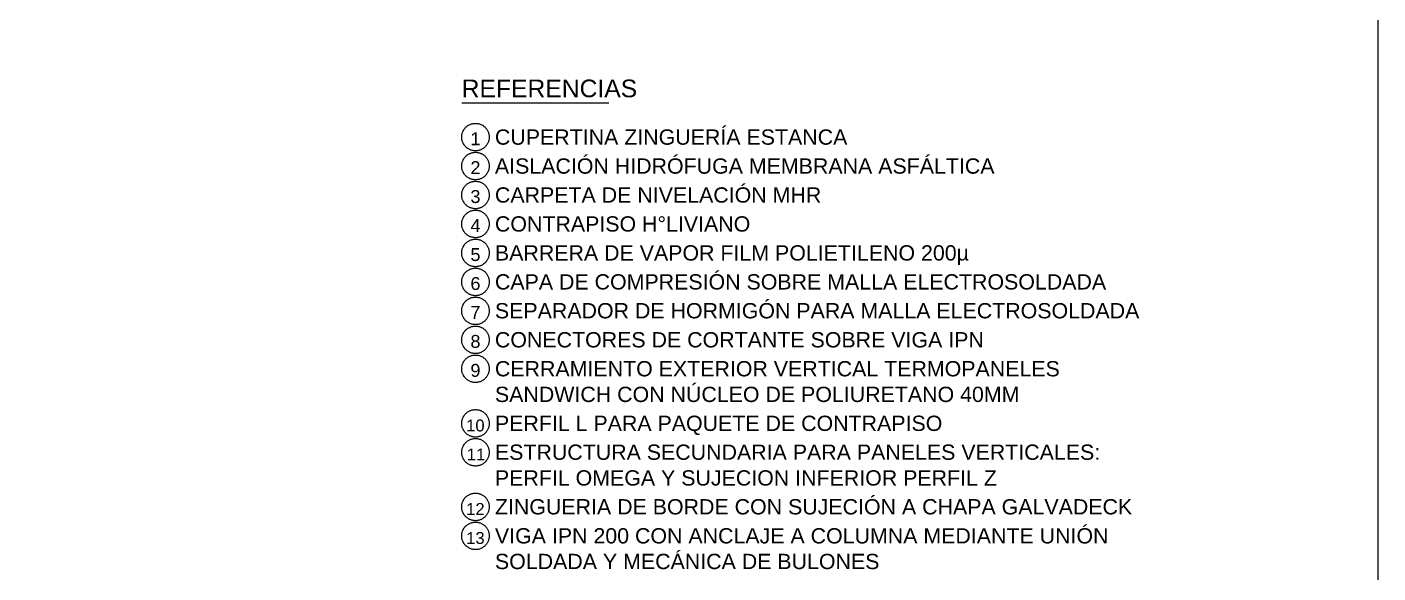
# Model space of a CAD drawing. Header units: millimetres. Extents: x 0 to 297, y 0 to 420.
# Drawn here: x 154.7 to 297, y 162.9 to 220.4 of the extents above; entities that cross this region are included whole.
import ezdxf

# ---------------------------------------------------------------- set-up
doc = ezdxf.new("R2010")
doc.units = ezdxf.units.MM
for name, color, linetype in [('0-MARCO-A3', 8, 'Continuous'), ('1-CORTE-LINEAS', 7, 'Continuous'), ('3-REFERENCIAS', 7, 'Continuous')]:
    doc.layers.add(name, color=color, linetype=linetype)
doc.styles.add('ARIAL', font='arial.ttf')

msp = doc.modelspace()

# ---------------------------------------------------------------- linework, layer by layer
at = {"layer": '0-MARCO-A3', "lineweight": 0}
msp.add_lwpolyline([(0, 420), (297, 420), (297, 0), (0, 0)], close=True, dxfattribs=at)
at = {"layer": '1-CORTE-LINEAS', "color": 7, "lineweight": 15}
msp.add_line((200.5, 212.4), (216, 212.4), dxfattribs=at)
for points in [[(203.4, 208.8), (203.4, 208.73), (203.39, 208.66), (203.38, 208.59), (203.37, 208.52), (203.36, 208.45), (203.34, 208.38), (203.31, 208.31), (203.29, 208.25), (203.26, 208.18), (203.23, 208.12), (203.19, 208.06), (203.15, 208), (203.11, 207.94), (203.07, 207.88), (203.02, 207.83), (202.97, 207.78), (202.92, 207.73), (202.87, 207.68), (202.81, 207.64), (202.75, 207.6), (202.69, 207.56), (202.63, 207.52), (202.57, 207.49), (202.5, 207.46), (202.44, 207.44), (202.37, 207.41), (202.3, 207.39), (202.23, 207.38), (202.16, 207.37), (202.09, 207.36), (202.02, 207.35), (201.95, 207.35), (201.88, 207.35), (201.81, 207.36), (201.74, 207.37), (201.67, 207.38), (201.6, 207.39), (201.53, 207.41), (201.46, 207.44), (201.39, 207.46), (201.33, 207.49), (201.27, 207.52), (201.2, 207.56), (201.14, 207.6), (201.09, 207.64), (201.03, 207.68), (200.98, 207.73), (200.92, 207.78), (200.87, 207.83), (200.83, 207.88), (200.78, 207.94), (200.74, 208), (200.71, 208.06), (200.67, 208.12), (200.64, 208.18), (200.61, 208.25), (200.58, 208.31), (200.56, 208.38), (200.54, 208.45), (200.53, 208.52), (200.51, 208.59), (200.51, 208.66), (200.5, 208.73), (200.5, 208.8), (200.5, 208.87), (200.51, 208.94), (200.51, 209.01), (200.53, 209.08), (200.54, 209.15), (200.56, 209.22), (200.58, 209.29), (200.61, 209.36), (200.64, 209.42), (200.67, 209.49), (200.71, 209.55), (200.74, 209.61), (200.78, 209.67), (200.83, 209.72), (200.87, 209.78), (200.92, 209.83), (200.98, 209.88), (201.03, 209.92), (201.09, 209.97), (201.14, 210.01), (201.2, 210.05), (201.27, 210.08), (201.33, 210.11), (201.39, 210.14), (201.46, 210.17), (201.53, 210.19), (201.6, 210.21), (201.67, 210.22), (201.74, 210.24), (201.81, 210.24), (201.88, 210.25), (201.95, 210.25), (202.02, 210.25), (202.09, 210.24), (202.16, 210.24), (202.23, 210.22), (202.3, 210.21), (202.37, 210.19), (202.44, 210.17), (202.5, 210.14), (202.57, 210.11), (202.63, 210.08), (202.69, 210.05), (202.75, 210.01), (202.81, 209.97), (202.87, 209.92), (202.92, 209.88), (202.97, 209.83), (203.02, 209.78), (203.07, 209.72), (203.11, 209.67), (203.15, 209.61), (203.19, 209.55), (203.23, 209.49), (203.26, 209.42), (203.29, 209.36), (203.31, 209.29), (203.34, 209.22), (203.36, 209.15), (203.37, 209.08), (203.38, 209.01), (203.39, 208.94), (203.4, 208.87), (203.4, 208.8)], [(203.4, 205.75), (203.4, 205.68), (203.39, 205.61), (203.38, 205.54), (203.37, 205.47), (203.36, 205.4), (203.34, 205.33), (203.31, 205.26), (203.29, 205.2), (203.26, 205.13), (203.23, 205.07), (203.19, 205.01), (203.15, 204.95), (203.11, 204.89), (203.07, 204.83), (203.02, 204.78), (202.97, 204.73), (202.92, 204.68), (202.87, 204.63), (202.81, 204.59), (202.75, 204.55), (202.69, 204.51), (202.63, 204.47), (202.57, 204.44), (202.5, 204.41), (202.44, 204.39), (202.37, 204.36), (202.3, 204.34), (202.23, 204.33), (202.16, 204.32), (202.09, 204.31), (202.02, 204.3), (201.95, 204.3), (201.88, 204.3), (201.81, 204.31), (201.74, 204.32), (201.67, 204.33), (201.6, 204.34), (201.53, 204.36), (201.46, 204.39), (201.39, 204.41), (201.33, 204.44), (201.27, 204.47), (201.2, 204.51), (201.14, 204.55), (201.09, 204.59), (201.03, 204.63), (200.98, 204.68), (200.92, 204.73), (200.87, 204.78), (200.83, 204.83), (200.78, 204.89), (200.74, 204.95), (200.71, 205.01), (200.67, 205.07), (200.64, 205.13), (200.61, 205.2), (200.58, 205.26), (200.56, 205.33), (200.54, 205.4), (200.53, 205.47), (200.51, 205.54), (200.51, 205.61), (200.5, 205.68), (200.5, 205.75), (200.5, 205.82), (200.51, 205.89), (200.51, 205.96), (200.53, 206.03), (200.54, 206.1), (200.56, 206.17), (200.58, 206.24), (200.61, 206.31), (200.64, 206.37), (200.67, 206.44), (200.71, 206.5), (200.74, 206.56), (200.78, 206.62), (200.83, 206.67), (200.87, 206.73), (200.92, 206.78), (200.98, 206.83), (201.03, 206.87), (201.09, 206.92), (201.14, 206.96), (201.2, 207), (201.27, 207.03), (201.33, 207.06), (201.39, 207.09), (201.46, 207.12), (201.53, 207.14), (201.6, 207.16), (201.67, 207.17), (201.74, 207.19), (201.81, 207.19), (201.88, 207.2), (201.95, 207.2), (202.02, 207.2), (202.09, 207.19), (202.16, 207.19), (202.23, 207.17), (202.3, 207.16), (202.37, 207.14), (202.44, 207.12), (202.5, 207.09), (202.57, 207.06), (202.63, 207.03), (202.69, 207), (202.75, 206.96), (202.81, 206.92), (202.87, 206.87), (202.92, 206.83), (202.97, 206.78), (203.02, 206.73), (203.07, 206.67), (203.11, 206.62), (203.15, 206.56), (203.19, 206.5), (203.23, 206.44), (203.26, 206.37), (203.29, 206.31), (203.31, 206.24), (203.34, 206.17), (203.36, 206.1), (203.37, 206.03), (203.38, 205.96), (203.39, 205.89), (203.4, 205.82), (203.4, 205.75)], [(203.4, 202.7), (203.4, 202.63), (203.39, 202.56), (203.38, 202.49), (203.37, 202.42), (203.36, 202.35), (203.34, 202.28), (203.31, 202.21), (203.29, 202.15), (203.26, 202.08), (203.23, 202.02), (203.19, 201.96), (203.15, 201.9), (203.11, 201.84), (203.07, 201.78), (203.02, 201.73), (202.97, 201.68), (202.92, 201.63), (202.87, 201.58), (202.81, 201.54), (202.75, 201.5), (202.69, 201.46), (202.63, 201.42), (202.57, 201.39), (202.5, 201.36), (202.44, 201.34), (202.37, 201.31), (202.3, 201.3), (202.23, 201.28), (202.16, 201.27), (202.09, 201.26), (202.02, 201.25), (201.95, 201.25), (201.88, 201.25), (201.81, 201.26), (201.74, 201.27), (201.67, 201.28), (201.6, 201.3), (201.53, 201.31), (201.46, 201.34), (201.39, 201.36), (201.33, 201.39), (201.27, 201.42), (201.2, 201.46), (201.14, 201.5), (201.09, 201.54), (201.03, 201.58), (200.98, 201.63), (200.92, 201.68), (200.87, 201.73), (200.83, 201.78), (200.78, 201.84), (200.74, 201.9), (200.71, 201.96), (200.67, 202.02), (200.64, 202.08), (200.61, 202.15), (200.58, 202.21), (200.56, 202.28), (200.54, 202.35), (200.53, 202.42), (200.51, 202.49), (200.51, 202.56), (200.5, 202.63), (200.5, 202.7), (200.5, 202.77), (200.51, 202.84), (200.51, 202.91), (200.53, 202.98), (200.54, 203.05), (200.56, 203.12), (200.58, 203.19), (200.61, 203.26), (200.64, 203.32), (200.67, 203.39), (200.71, 203.45), (200.74, 203.51), (200.78, 203.57), (200.83, 203.62), (200.87, 203.68), (200.92, 203.73), (200.98, 203.78), (201.03, 203.82), (201.09, 203.87), (201.14, 203.91), (201.2, 203.95), (201.27, 203.98), (201.33, 204.01), (201.39, 204.04), (201.46, 204.07), (201.53, 204.09), (201.6, 204.11), (201.67, 204.12), (201.74, 204.14), (201.81, 204.14), (201.88, 204.15), (201.95, 204.15), (202.02, 204.15), (202.09, 204.14), (202.16, 204.14), (202.23, 204.12), (202.3, 204.11), (202.37, 204.09), (202.44, 204.07), (202.5, 204.04), (202.57, 204.01), (202.63, 203.98), (202.69, 203.95), (202.75, 203.91), (202.81, 203.87), (202.87, 203.82), (202.92, 203.78), (202.97, 203.73), (203.02, 203.68), (203.07, 203.62), (203.11, 203.57), (203.15, 203.51), (203.19, 203.45), (203.23, 203.39), (203.26, 203.32), (203.29, 203.26), (203.31, 203.19), (203.34, 203.12), (203.36, 203.05), (203.37, 202.98), (203.38, 202.91), (203.39, 202.84), (203.4, 202.77), (203.4, 202.7)], [(203.4, 199.65), (203.4, 199.58), (203.39, 199.51), (203.38, 199.44), (203.37, 199.37), (203.36, 199.3), (203.34, 199.23), (203.31, 199.16), (203.29, 199.1), (203.26, 199.03), (203.23, 198.97), (203.19, 198.91), (203.15, 198.85), (203.11, 198.79), (203.07, 198.73), (203.02, 198.68), (202.97, 198.63), (202.92, 198.58), (202.87, 198.53), (202.81, 198.49), (202.75, 198.45), (202.69, 198.41), (202.63, 198.37), (202.57, 198.34), (202.5, 198.31), (202.44, 198.29), (202.37, 198.26), (202.3, 198.25), (202.23, 198.23), (202.16, 198.22), (202.09, 198.21), (202.02, 198.2), (201.95, 198.2), (201.88, 198.2), (201.81, 198.21), (201.74, 198.22), (201.67, 198.23), (201.6, 198.25), (201.53, 198.26), (201.46, 198.29), (201.39, 198.31), (201.33, 198.34), (201.27, 198.37), (201.2, 198.41), (201.14, 198.45), (201.09, 198.49), (201.03, 198.53), (200.98, 198.58), (200.92, 198.63), (200.87, 198.68), (200.83, 198.73), (200.78, 198.79), (200.74, 198.85), (200.71, 198.91), (200.67, 198.97), (200.64, 199.03), (200.61, 199.1), (200.58, 199.16), (200.56, 199.23), (200.54, 199.3), (200.53, 199.37), (200.51, 199.44), (200.51, 199.51), (200.5, 199.58), (200.5, 199.65), (200.5, 199.72), (200.51, 199.79), (200.51, 199.86), (200.53, 199.93), (200.54, 200), (200.56, 200.07), (200.58, 200.14), (200.61, 200.21), (200.64, 200.27), (200.67, 200.34), (200.71, 200.4), (200.74, 200.46), (200.78, 200.52), (200.83, 200.57), (200.87, 200.63), (200.92, 200.68), (200.98, 200.73), (201.03, 200.77), (201.09, 200.82), (201.14, 200.86), (201.2, 200.9), (201.27, 200.93), (201.33, 200.96), (201.39, 200.99), (201.46, 201.02), (201.53, 201.04), (201.6, 201.06), (201.67, 201.07), (201.74, 201.09), (201.81, 201.09), (201.88, 201.1), (201.95, 201.1), (202.02, 201.1), (202.09, 201.09), (202.16, 201.09), (202.23, 201.07), (202.3, 201.06), (202.37, 201.04), (202.44, 201.02), (202.5, 200.99), (202.57, 200.96), (202.63, 200.93), (202.69, 200.9), (202.75, 200.86), (202.81, 200.82), (202.87, 200.77), (202.92, 200.73), (202.97, 200.68), (203.02, 200.63), (203.07, 200.57), (203.11, 200.52), (203.15, 200.46), (203.19, 200.4), (203.23, 200.34), (203.26, 200.27), (203.29, 200.21), (203.31, 200.14), (203.34, 200.07), (203.36, 200), (203.37, 199.93), (203.38, 199.86), (203.39, 199.79), (203.4, 199.72), (203.4, 199.65)], [(203.4, 196.6), (203.4, 196.53), (203.39, 196.46), (203.38, 196.39), (203.37, 196.32), (203.36, 196.25), (203.34, 196.18), (203.31, 196.11), (203.29, 196.05), (203.26, 195.98), (203.23, 195.92), (203.19, 195.86), (203.15, 195.8), (203.11, 195.74), (203.07, 195.68), (203.02, 195.63), (202.97, 195.58), (202.92, 195.53), (202.87, 195.48), (202.81, 195.44), (202.75, 195.4), (202.69, 195.36), (202.63, 195.32), (202.57, 195.29), (202.5, 195.26), (202.44, 195.24), (202.37, 195.21), (202.3, 195.2), (202.23, 195.18), (202.16, 195.17), (202.09, 195.16), (202.02, 195.15), (201.95, 195.15), (201.88, 195.15), (201.81, 195.16), (201.74, 195.17), (201.67, 195.18), (201.6, 195.2), (201.53, 195.21), (201.46, 195.24), (201.39, 195.26), (201.33, 195.29), (201.27, 195.32), (201.2, 195.36), (201.14, 195.4), (201.09, 195.44), (201.03, 195.48), (200.98, 195.53), (200.92, 195.58), (200.87, 195.63), (200.83, 195.68), (200.78, 195.74), (200.74, 195.8), (200.71, 195.86), (200.67, 195.92), (200.64, 195.98), (200.61, 196.05), (200.58, 196.11), (200.56, 196.18), (200.54, 196.25), (200.53, 196.32), (200.51, 196.39), (200.51, 196.46), (200.5, 196.53), (200.5, 196.6), (200.5, 196.67), (200.51, 196.74), (200.51, 196.81), (200.53, 196.88), (200.54, 196.95), (200.56, 197.02), (200.58, 197.09), (200.61, 197.16), (200.64, 197.22), (200.67, 197.29), (200.71, 197.35), (200.74, 197.41), (200.78, 197.47), (200.83, 197.52), (200.87, 197.58), (200.92, 197.63), (200.98, 197.68), (201.03, 197.72), (201.09, 197.77), (201.14, 197.81), (201.2, 197.85), (201.27, 197.88), (201.33, 197.91), (201.39, 197.94), (201.46, 197.97), (201.53, 197.99), (201.6, 198.01), (201.67, 198.02), (201.74, 198.04), (201.81, 198.04), (201.88, 198.05), (201.95, 198.05), (202.02, 198.05), (202.09, 198.04), (202.16, 198.04), (202.23, 198.02), (202.3, 198.01), (202.37, 197.99), (202.44, 197.97), (202.5, 197.94), (202.57, 197.91), (202.63, 197.88), (202.69, 197.85), (202.75, 197.81), (202.81, 197.77), (202.87, 197.72), (202.92, 197.68), (202.97, 197.63), (203.02, 197.58), (203.07, 197.52), (203.11, 197.47), (203.15, 197.41), (203.19, 197.35), (203.23, 197.29), (203.26, 197.22), (203.29, 197.16), (203.31, 197.09), (203.34, 197.02), (203.36, 196.95), (203.37, 196.88), (203.38, 196.81), (203.39, 196.74), (203.4, 196.67), (203.4, 196.6)], [(203.4, 193.55), (203.4, 193.48), (203.39, 193.41), (203.38, 193.34), (203.37, 193.27), (203.36, 193.2), (203.34, 193.13), (203.31, 193.06), (203.29, 193), (203.26, 192.93), (203.23, 192.87), (203.19, 192.81), (203.15, 192.75), (203.11, 192.69), (203.07, 192.63), (203.02, 192.58), (202.97, 192.53), (202.92, 192.48), (202.87, 192.43), (202.81, 192.39), (202.75, 192.35), (202.69, 192.31), (202.63, 192.27), (202.57, 192.24), (202.5, 192.21), (202.44, 192.19), (202.37, 192.16), (202.3, 192.15), (202.23, 192.13), (202.16, 192.12), (202.09, 192.11), (202.02, 192.1), (201.95, 192.1), (201.88, 192.1), (201.81, 192.11), (201.74, 192.12), (201.67, 192.13), (201.6, 192.15), (201.53, 192.16), (201.46, 192.19), (201.39, 192.21), (201.33, 192.24), (201.27, 192.27), (201.2, 192.31), (201.14, 192.35), (201.09, 192.39), (201.03, 192.43), (200.98, 192.48), (200.92, 192.53), (200.87, 192.58), (200.83, 192.63), (200.78, 192.69), (200.74, 192.75), (200.71, 192.81), (200.67, 192.87), (200.64, 192.93), (200.61, 193), (200.58, 193.06), (200.56, 193.13), (200.54, 193.2), (200.53, 193.27), (200.51, 193.34), (200.51, 193.41), (200.5, 193.48), (200.5, 193.55), (200.5, 193.62), (200.51, 193.69), (200.51, 193.76), (200.53, 193.83), (200.54, 193.9), (200.56, 193.97), (200.58, 194.04), (200.61, 194.11), (200.64, 194.17), (200.67, 194.24), (200.71, 194.3), (200.74, 194.36), (200.78, 194.42), (200.83, 194.47), (200.87, 194.53), (200.92, 194.58), (200.98, 194.63), (201.03, 194.67), (201.09, 194.72), (201.14, 194.76), (201.2, 194.8), (201.27, 194.83), (201.33, 194.86), (201.39, 194.89), (201.46, 194.92), (201.53, 194.94), (201.6, 194.96), (201.67, 194.97), (201.74, 194.99), (201.81, 194.99), (201.88, 195), (201.95, 195), (202.02, 195), (202.09, 194.99), (202.16, 194.99), (202.23, 194.97), (202.3, 194.96), (202.37, 194.94), (202.44, 194.92), (202.5, 194.89), (202.57, 194.86), (202.63, 194.83), (202.69, 194.8), (202.75, 194.76), (202.81, 194.72), (202.87, 194.67), (202.92, 194.63), (202.97, 194.58), (203.02, 194.53), (203.07, 194.47), (203.11, 194.42), (203.15, 194.36), (203.19, 194.3), (203.23, 194.24), (203.26, 194.17), (203.29, 194.11), (203.31, 194.04), (203.34, 193.97), (203.36, 193.9), (203.37, 193.83), (203.38, 193.76), (203.39, 193.69), (203.4, 193.62), (203.4, 193.55)], [(203.4, 190.5), (203.4, 190.43), (203.39, 190.36), (203.38, 190.29), (203.37, 190.22), (203.36, 190.15), (203.34, 190.08), (203.31, 190.01), (203.29, 189.95), (203.26, 189.88), (203.23, 189.82), (203.19, 189.76), (203.15, 189.7), (203.11, 189.64), (203.07, 189.58), (203.02, 189.53), (202.97, 189.48), (202.92, 189.43), (202.87, 189.38), (202.81, 189.34), (202.75, 189.3), (202.69, 189.26), (202.63, 189.22), (202.57, 189.19), (202.5, 189.16), (202.44, 189.14), (202.37, 189.11), (202.3, 189.1), (202.23, 189.08), (202.16, 189.07), (202.09, 189.06), (202.02, 189.05), (201.95, 189.05), (201.88, 189.05), (201.81, 189.06), (201.74, 189.07), (201.67, 189.08), (201.6, 189.1), (201.53, 189.11), (201.46, 189.14), (201.39, 189.16), (201.33, 189.19), (201.27, 189.22), (201.2, 189.26), (201.14, 189.3), (201.09, 189.34), (201.03, 189.38), (200.98, 189.43), (200.92, 189.48), (200.87, 189.53), (200.83, 189.58), (200.78, 189.64), (200.74, 189.7), (200.71, 189.76), (200.67, 189.82), (200.64, 189.88), (200.61, 189.95), (200.58, 190.01), (200.56, 190.08), (200.54, 190.15), (200.53, 190.22), (200.51, 190.29), (200.51, 190.36), (200.5, 190.43), (200.5, 190.5), (200.5, 190.57), (200.51, 190.64), (200.51, 190.71), (200.53, 190.78), (200.54, 190.85), (200.56, 190.92), (200.58, 190.99), (200.61, 191.06), (200.64, 191.12), (200.67, 191.19), (200.71, 191.25), (200.74, 191.31), (200.78, 191.37), (200.83, 191.42), (200.87, 191.48), (200.92, 191.53), (200.98, 191.58), (201.03, 191.62), (201.09, 191.67), (201.14, 191.71), (201.2, 191.75), (201.27, 191.78), (201.33, 191.81), (201.39, 191.84), (201.46, 191.87), (201.53, 191.89), (201.6, 191.91), (201.67, 191.92), (201.74, 191.94), (201.81, 191.94), (201.88, 191.95), (201.95, 191.95), (202.02, 191.95), (202.09, 191.94), (202.16, 191.94), (202.23, 191.92), (202.3, 191.91), (202.37, 191.89), (202.44, 191.87), (202.5, 191.84), (202.57, 191.81), (202.63, 191.78), (202.69, 191.75), (202.75, 191.71), (202.81, 191.67), (202.87, 191.62), (202.92, 191.58), (202.97, 191.53), (203.02, 191.48), (203.07, 191.42), (203.11, 191.37), (203.15, 191.31), (203.19, 191.25), (203.23, 191.19), (203.26, 191.12), (203.29, 191.06), (203.31, 190.99), (203.34, 190.92), (203.36, 190.85), (203.37, 190.78), (203.38, 190.71), (203.39, 190.64), (203.4, 190.57), (203.4, 190.5)], [(203.4, 187.45), (203.4, 187.38), (203.39, 187.31), (203.38, 187.24), (203.37, 187.17), (203.36, 187.1), (203.34, 187.03), (203.31, 186.96), (203.29, 186.9), (203.26, 186.83), (203.23, 186.77), (203.19, 186.71), (203.15, 186.65), (203.11, 186.59), (203.07, 186.53), (203.02, 186.48), (202.97, 186.43), (202.92, 186.38), (202.87, 186.33), (202.81, 186.29), (202.75, 186.25), (202.69, 186.21), (202.63, 186.17), (202.57, 186.14), (202.5, 186.11), (202.44, 186.09), (202.37, 186.06), (202.3, 186.05), (202.23, 186.03), (202.16, 186.02), (202.09, 186.01), (202.02, 186), (201.95, 186), (201.88, 186), (201.81, 186.01), (201.74, 186.02), (201.67, 186.03), (201.6, 186.05), (201.53, 186.06), (201.46, 186.09), (201.39, 186.11), (201.33, 186.14), (201.27, 186.17), (201.2, 186.21), (201.14, 186.25), (201.09, 186.29), (201.03, 186.33), (200.98, 186.38), (200.92, 186.43), (200.87, 186.48), (200.83, 186.53), (200.78, 186.59), (200.74, 186.65), (200.71, 186.71), (200.67, 186.77), (200.64, 186.83), (200.61, 186.9), (200.58, 186.96), (200.56, 187.03), (200.54, 187.1), (200.53, 187.17), (200.51, 187.24), (200.51, 187.31), (200.5, 187.38), (200.5, 187.45), (200.5, 187.52), (200.51, 187.59), (200.51, 187.66), (200.53, 187.73), (200.54, 187.8), (200.56, 187.87), (200.58, 187.94), (200.61, 188.01), (200.64, 188.07), (200.67, 188.14), (200.71, 188.2), (200.74, 188.26), (200.78, 188.32), (200.83, 188.37), (200.87, 188.43), (200.92, 188.48), (200.98, 188.53), (201.03, 188.57), (201.09, 188.62), (201.14, 188.66), (201.2, 188.7), (201.27, 188.73), (201.33, 188.76), (201.39, 188.79), (201.46, 188.82), (201.53, 188.84), (201.6, 188.86), (201.67, 188.87), (201.74, 188.89), (201.81, 188.89), (201.88, 188.9), (201.95, 188.9), (202.02, 188.9), (202.09, 188.89), (202.16, 188.89), (202.23, 188.87), (202.3, 188.86), (202.37, 188.84), (202.44, 188.82), (202.5, 188.79), (202.57, 188.76), (202.63, 188.73), (202.69, 188.7), (202.75, 188.66), (202.81, 188.62), (202.87, 188.57), (202.92, 188.53), (202.97, 188.48), (203.02, 188.43), (203.07, 188.37), (203.11, 188.32), (203.15, 188.26), (203.19, 188.2), (203.23, 188.14), (203.26, 188.07), (203.29, 188.01), (203.31, 187.94), (203.34, 187.87), (203.36, 187.8), (203.37, 187.73), (203.38, 187.66), (203.39, 187.59), (203.4, 187.52), (203.4, 187.45)], [(203.4, 184.4), (203.4, 184.33), (203.39, 184.26), (203.38, 184.19), (203.37, 184.12), (203.36, 184.05), (203.34, 183.98), (203.31, 183.91), (203.29, 183.85), (203.26, 183.78), (203.23, 183.72), (203.19, 183.66), (203.15, 183.6), (203.11, 183.54), (203.07, 183.48), (203.02, 183.43), (202.97, 183.38), (202.92, 183.33), (202.87, 183.28), (202.81, 183.24), (202.75, 183.2), (202.69, 183.16), (202.63, 183.12), (202.57, 183.09), (202.5, 183.06), (202.44, 183.04), (202.37, 183.01), (202.3, 183), (202.23, 182.98), (202.16, 182.97), (202.09, 182.96), (202.02, 182.95), (201.95, 182.95), (201.88, 182.95), (201.81, 182.96), (201.74, 182.97), (201.67, 182.98), (201.6, 183), (201.53, 183.01), (201.46, 183.04), (201.39, 183.06), (201.33, 183.09), (201.27, 183.12), (201.2, 183.16), (201.14, 183.2), (201.09, 183.24), (201.03, 183.28), (200.98, 183.33), (200.92, 183.38), (200.87, 183.43), (200.83, 183.48), (200.78, 183.54), (200.74, 183.6), (200.71, 183.66), (200.67, 183.72), (200.64, 183.78), (200.61, 183.85), (200.58, 183.91), (200.56, 183.98), (200.54, 184.05), (200.53, 184.12), (200.51, 184.19), (200.51, 184.26), (200.5, 184.33), (200.5, 184.4), (200.5, 184.47), (200.51, 184.54), (200.51, 184.61), (200.53, 184.68), (200.54, 184.75), (200.56, 184.82), (200.58, 184.89), (200.61, 184.96), (200.64, 185.02), (200.67, 185.09), (200.71, 185.15), (200.74, 185.21), (200.78, 185.27), (200.83, 185.32), (200.87, 185.38), (200.92, 185.43), (200.98, 185.48), (201.03, 185.52), (201.09, 185.57), (201.14, 185.61), (201.2, 185.65), (201.27, 185.68), (201.33, 185.71), (201.39, 185.74), (201.46, 185.77), (201.53, 185.79), (201.6, 185.81), (201.67, 185.82), (201.74, 185.84), (201.81, 185.84), (201.88, 185.85), (201.95, 185.85), (202.02, 185.85), (202.09, 185.84), (202.16, 185.84), (202.23, 185.82), (202.3, 185.81), (202.37, 185.79), (202.44, 185.77), (202.5, 185.74), (202.57, 185.71), (202.63, 185.68), (202.69, 185.65), (202.75, 185.61), (202.81, 185.57), (202.87, 185.52), (202.92, 185.48), (202.97, 185.43), (203.02, 185.38), (203.07, 185.32), (203.11, 185.27), (203.15, 185.21), (203.19, 185.15), (203.23, 185.09), (203.26, 185.02), (203.29, 184.96), (203.31, 184.89), (203.34, 184.82), (203.36, 184.75), (203.37, 184.68), (203.38, 184.61), (203.39, 184.54), (203.4, 184.47), (203.4, 184.4)], [(203.4, 178.65), (203.4, 178.58), (203.39, 178.51), (203.38, 178.44), (203.37, 178.37), (203.36, 178.3), (203.34, 178.23), (203.31, 178.16), (203.29, 178.1), (203.26, 178.03), (203.23, 177.97), (203.19, 177.91), (203.15, 177.85), (203.11, 177.79), (203.07, 177.73), (203.02, 177.68), (202.97, 177.63), (202.92, 177.58), (202.87, 177.53), (202.81, 177.49), (202.75, 177.45), (202.69, 177.41), (202.63, 177.37), (202.57, 177.34), (202.5, 177.31), (202.44, 177.29), (202.37, 177.26), (202.3, 177.25), (202.23, 177.23), (202.16, 177.22), (202.09, 177.21), (202.02, 177.2), (201.95, 177.2), (201.88, 177.2), (201.81, 177.21), (201.74, 177.22), (201.67, 177.23), (201.6, 177.25), (201.53, 177.26), (201.46, 177.29), (201.39, 177.31), (201.33, 177.34), (201.27, 177.37), (201.2, 177.41), (201.14, 177.45), (201.09, 177.49), (201.03, 177.53), (200.98, 177.58), (200.92, 177.63), (200.87, 177.68), (200.83, 177.73), (200.78, 177.79), (200.74, 177.85), (200.71, 177.91), (200.67, 177.97), (200.64, 178.03), (200.61, 178.1), (200.58, 178.16), (200.56, 178.23), (200.54, 178.3), (200.53, 178.37), (200.51, 178.44), (200.51, 178.51), (200.5, 178.58), (200.5, 178.65), (200.5, 178.72), (200.51, 178.79), (200.51, 178.86), (200.53, 178.93), (200.54, 179), (200.56, 179.07), (200.58, 179.14), (200.61, 179.21), (200.64, 179.27), (200.67, 179.34), (200.71, 179.4), (200.74, 179.46), (200.78, 179.52), (200.83, 179.57), (200.87, 179.63), (200.92, 179.68), (200.98, 179.73), (201.03, 179.77), (201.09, 179.82), (201.14, 179.86), (201.2, 179.9), (201.27, 179.93), (201.33, 179.96), (201.39, 179.99), (201.46, 180.02), (201.53, 180.04), (201.6, 180.06), (201.67, 180.07), (201.74, 180.09), (201.81, 180.09), (201.88, 180.1), (201.95, 180.1), (202.02, 180.1), (202.09, 180.09), (202.16, 180.09), (202.23, 180.07), (202.3, 180.06), (202.37, 180.04), (202.44, 180.02), (202.5, 179.99), (202.57, 179.96), (202.63, 179.93), (202.69, 179.9), (202.75, 179.86), (202.81, 179.82), (202.87, 179.77), (202.92, 179.73), (202.97, 179.68), (203.02, 179.63), (203.07, 179.57), (203.11, 179.52), (203.15, 179.46), (203.19, 179.4), (203.23, 179.34), (203.26, 179.27), (203.29, 179.21), (203.31, 179.14), (203.34, 179.07), (203.36, 179), (203.37, 178.93), (203.38, 178.86), (203.39, 178.79), (203.4, 178.72), (203.4, 178.65)], [(203.4, 175.6), (203.4, 175.53), (203.39, 175.46), (203.38, 175.39), (203.37, 175.32), (203.36, 175.25), (203.34, 175.18), (203.31, 175.11), (203.29, 175.05), (203.26, 174.98), (203.23, 174.92), (203.19, 174.86), (203.15, 174.8), (203.11, 174.74), (203.07, 174.68), (203.02, 174.63), (202.97, 174.58), (202.92, 174.53), (202.87, 174.48), (202.81, 174.44), (202.75, 174.4), (202.69, 174.36), (202.63, 174.32), (202.57, 174.29), (202.5, 174.26), (202.44, 174.24), (202.37, 174.21), (202.3, 174.2), (202.23, 174.18), (202.16, 174.17), (202.09, 174.16), (202.02, 174.15), (201.95, 174.15), (201.88, 174.15), (201.81, 174.16), (201.74, 174.17), (201.67, 174.18), (201.6, 174.2), (201.53, 174.21), (201.46, 174.24), (201.39, 174.26), (201.33, 174.29), (201.27, 174.32), (201.2, 174.36), (201.14, 174.4), (201.09, 174.44), (201.03, 174.48), (200.98, 174.53), (200.92, 174.58), (200.87, 174.63), (200.83, 174.68), (200.78, 174.74), (200.74, 174.8), (200.71, 174.86), (200.67, 174.92), (200.64, 174.98), (200.61, 175.05), (200.58, 175.11), (200.56, 175.18), (200.54, 175.25), (200.53, 175.32), (200.51, 175.39), (200.51, 175.46), (200.5, 175.53), (200.5, 175.6), (200.5, 175.67), (200.51, 175.74), (200.51, 175.81), (200.53, 175.88), (200.54, 175.95), (200.56, 176.02), (200.58, 176.09), (200.61, 176.16), (200.64, 176.22), (200.67, 176.29), (200.71, 176.35), (200.74, 176.41), (200.78, 176.47), (200.83, 176.52), (200.87, 176.58), (200.92, 176.63), (200.98, 176.68), (201.03, 176.72), (201.09, 176.77), (201.14, 176.81), (201.2, 176.85), (201.27, 176.88), (201.33, 176.91), (201.39, 176.94), (201.46, 176.97), (201.53, 176.99), (201.6, 177.01), (201.67, 177.02), (201.74, 177.04), (201.81, 177.04), (201.88, 177.05), (201.95, 177.05), (202.02, 177.05), (202.09, 177.04), (202.16, 177.04), (202.23, 177.02), (202.3, 177.01), (202.37, 176.99), (202.44, 176.97), (202.5, 176.94), (202.57, 176.91), (202.63, 176.88), (202.69, 176.85), (202.75, 176.81), (202.81, 176.77), (202.87, 176.72), (202.92, 176.68), (202.97, 176.63), (203.02, 176.58), (203.07, 176.52), (203.11, 176.47), (203.15, 176.41), (203.19, 176.35), (203.23, 176.29), (203.26, 176.22), (203.29, 176.16), (203.31, 176.09), (203.34, 176.02), (203.36, 175.95), (203.37, 175.88), (203.38, 175.81), (203.39, 175.74), (203.4, 175.67), (203.4, 175.6)], [(203.4, 169.85), (203.4, 169.78), (203.39, 169.71), (203.38, 169.64), (203.37, 169.57), (203.36, 169.5), (203.34, 169.43), (203.31, 169.36), (203.29, 169.3), (203.26, 169.23), (203.23, 169.17), (203.19, 169.11), (203.15, 169.05), (203.11, 168.99), (203.07, 168.93), (203.02, 168.88), (202.97, 168.83), (202.92, 168.78), (202.87, 168.73), (202.81, 168.69), (202.75, 168.65), (202.69, 168.61), (202.63, 168.57), (202.57, 168.54), (202.5, 168.51), (202.44, 168.49), (202.37, 168.46), (202.3, 168.45), (202.23, 168.43), (202.16, 168.42), (202.09, 168.41), (202.02, 168.4), (201.95, 168.4), (201.88, 168.4), (201.81, 168.41), (201.74, 168.42), (201.67, 168.43), (201.6, 168.45), (201.53, 168.46), (201.46, 168.49), (201.39, 168.51), (201.33, 168.54), (201.27, 168.57), (201.2, 168.61), (201.14, 168.65), (201.09, 168.69), (201.03, 168.73), (200.98, 168.78), (200.92, 168.83), (200.87, 168.88), (200.83, 168.93), (200.78, 168.99), (200.74, 169.05), (200.71, 169.11), (200.67, 169.17), (200.64, 169.23), (200.61, 169.3), (200.58, 169.36), (200.56, 169.43), (200.54, 169.5), (200.53, 169.57), (200.51, 169.64), (200.51, 169.71), (200.5, 169.78), (200.5, 169.85), (200.5, 169.92), (200.51, 169.99), (200.51, 170.06), (200.53, 170.13), (200.54, 170.2), (200.56, 170.27), (200.58, 170.34), (200.61, 170.41), (200.64, 170.47), (200.67, 170.54), (200.71, 170.6), (200.74, 170.66), (200.78, 170.72), (200.83, 170.77), (200.87, 170.83), (200.92, 170.88), (200.98, 170.93), (201.03, 170.97), (201.09, 171.02), (201.14, 171.06), (201.2, 171.1), (201.27, 171.13), (201.33, 171.16), (201.39, 171.19), (201.46, 171.22), (201.53, 171.24), (201.6, 171.26), (201.67, 171.27), (201.74, 171.29), (201.81, 171.29), (201.88, 171.3), (201.95, 171.3), (202.02, 171.3), (202.09, 171.29), (202.16, 171.29), (202.23, 171.27), (202.3, 171.26), (202.37, 171.24), (202.44, 171.22), (202.5, 171.19), (202.57, 171.16), (202.63, 171.13), (202.69, 171.1), (202.75, 171.06), (202.81, 171.02), (202.87, 170.97), (202.92, 170.93), (202.97, 170.88), (203.02, 170.83), (203.07, 170.77), (203.11, 170.72), (203.15, 170.66), (203.19, 170.6), (203.23, 170.54), (203.26, 170.47), (203.29, 170.41), (203.31, 170.34), (203.34, 170.27), (203.36, 170.2), (203.37, 170.13), (203.38, 170.06), (203.39, 169.99), (203.4, 169.92), (203.4, 169.85)], [(203.4, 166.8), (203.4, 166.73), (203.39, 166.66), (203.38, 166.59), (203.37, 166.52), (203.36, 166.45), (203.34, 166.38), (203.31, 166.31), (203.29, 166.25), (203.26, 166.18), (203.23, 166.12), (203.19, 166.06), (203.15, 166), (203.11, 165.94), (203.07, 165.88), (203.02, 165.83), (202.97, 165.78), (202.92, 165.73), (202.87, 165.68), (202.81, 165.64), (202.75, 165.6), (202.69, 165.56), (202.63, 165.52), (202.57, 165.49), (202.5, 165.46), (202.44, 165.44), (202.37, 165.41), (202.3, 165.4), (202.23, 165.38), (202.16, 165.37), (202.09, 165.36), (202.02, 165.35), (201.95, 165.35), (201.88, 165.35), (201.81, 165.36), (201.74, 165.37), (201.67, 165.38), (201.6, 165.4), (201.53, 165.41), (201.46, 165.44), (201.39, 165.46), (201.33, 165.49), (201.27, 165.52), (201.2, 165.56), (201.14, 165.6), (201.09, 165.64), (201.03, 165.68), (200.98, 165.73), (200.92, 165.78), (200.87, 165.83), (200.83, 165.88), (200.78, 165.94), (200.74, 166), (200.71, 166.06), (200.67, 166.12), (200.64, 166.18), (200.61, 166.25), (200.58, 166.31), (200.56, 166.38), (200.54, 166.45), (200.53, 166.52), (200.51, 166.59), (200.51, 166.66), (200.5, 166.73), (200.5, 166.8), (200.5, 166.87), (200.51, 166.94), (200.51, 167.01), (200.53, 167.08), (200.54, 167.15), (200.56, 167.22), (200.58, 167.29), (200.61, 167.36), (200.64, 167.42), (200.67, 167.49), (200.71, 167.55), (200.74, 167.61), (200.78, 167.67), (200.83, 167.72), (200.87, 167.78), (200.92, 167.83), (200.98, 167.88), (201.03, 167.92), (201.09, 167.97), (201.14, 168.01), (201.2, 168.05), (201.27, 168.08), (201.33, 168.11), (201.39, 168.14), (201.46, 168.17), (201.53, 168.19), (201.6, 168.21), (201.67, 168.22), (201.74, 168.24), (201.81, 168.24), (201.88, 168.25), (201.95, 168.25), (202.02, 168.25), (202.09, 168.24), (202.16, 168.24), (202.23, 168.22), (202.3, 168.21), (202.37, 168.19), (202.44, 168.17), (202.5, 168.14), (202.57, 168.11), (202.63, 168.08), (202.69, 168.05), (202.75, 168.01), (202.81, 167.97), (202.87, 167.92), (202.92, 167.88), (202.97, 167.83), (203.02, 167.78), (203.07, 167.72), (203.11, 167.67), (203.15, 167.61), (203.19, 167.55), (203.23, 167.49), (203.26, 167.42), (203.29, 167.36), (203.31, 167.29), (203.34, 167.22), (203.36, 167.15), (203.37, 167.08), (203.38, 167.01), (203.39, 166.94), (203.4, 166.87), (203.4, 166.8)]]:
    msp.add_lwpolyline(points, dxfattribs=at)

# ---------------------------------------------------------------- texts
at = {"layer": '3-REFERENCIAS', "color": 7, "style": 'ARIAL'}
for s, height, p in [('REFERENCIAS', 1.8603, (200.5, 213)), ('1', 1.36, (201.42, 207.95)), ('CUPERTINA ZINGUERÍA ESTANCA', 1.6103, (204, 208)), ('AISLACIÓN HIDRÓFUGA MEMBRANA ASFÁLTICA', 1.6103, (204, 204.95)), ('2', 1.36, (201.42, 204.9)), ('CARPETA DE NIVELACIÓN MHR', 1.6103, (204, 201.9)), ('3', 1.36, (201.42, 201.86)), ('4', 1.36, (201.42, 198.8)), ('CONTRAPISO H°LIVIANO', 1.6103, (204, 198.85)), ('5', 1.36, (201.42, 195.75)), ('BARRERA DE VAPOR FILM POLIETILENO 200µ', 1.6103, (204, 195.8)), ('6', 1.36, (201.42, 192.7)), ('CAPA DE COMPRESIÓN SOBRE MALLA ELECTROSOLDADA', 1.6103, (204, 192.75)), ('7', 1.36, (201.42, 189.66)), ('SEPARADOR DE HORMIGÓN PARA MALLA ELECTROSOLDADA', 1.6103, (204, 189.71)), ('8', 1.36, (201.42, 186.6)), ('CONECTORES DE CORTANTE SOBRE VIGA IPN', 1.6103, (204, 186.65)), ('CERRAMIENTO EXTERIOR VERTICAL TERMOPANELES', 1.6103, (204, 183.6)), ('9', 1.36, (201.42, 183.55)), ('SANDWICH CON NÚCLEO DE POLIURETANO 40MM', 1.6103, (204, 180.9)), ('PERFIL L PARA PAQUETE DE CONTRAPISO', 1.6103, (204, 177.85)), ('10', 1.252, (200.97, 177.8)), ('ESTRUCTURA SECUNDARIA PARA PANELES VERTICALES:', 1.6103, (204, 174.81)), ('11', 1.252, (201.04, 174.75)), ('PERFIL OMEGA Y SUJECION INFERIOR PERFIL Z', 1.6103, (204, 172.1)), ('ZINGUERIA DE BORDE CON SUJECIÓN A CHAPA GALVADECK', 1.6103, (204, 169.06)), ('12', 1.252, (200.97, 169.01)), ('VIGA IPN 200 CON ANCLAJE A COLUMNA MEDIANTE UNIÓN', 1.6103, (204, 166)), ('13', 1.252, (200.97, 165.95)), ('SOLDADA Y MECÁNICA DE BULONES', 1.6103, (204, 163.3))]:
    msp.add_text(s, height=height, dxfattribs=at).set_placement(p)

doc.saveas('drawing.dxf')
